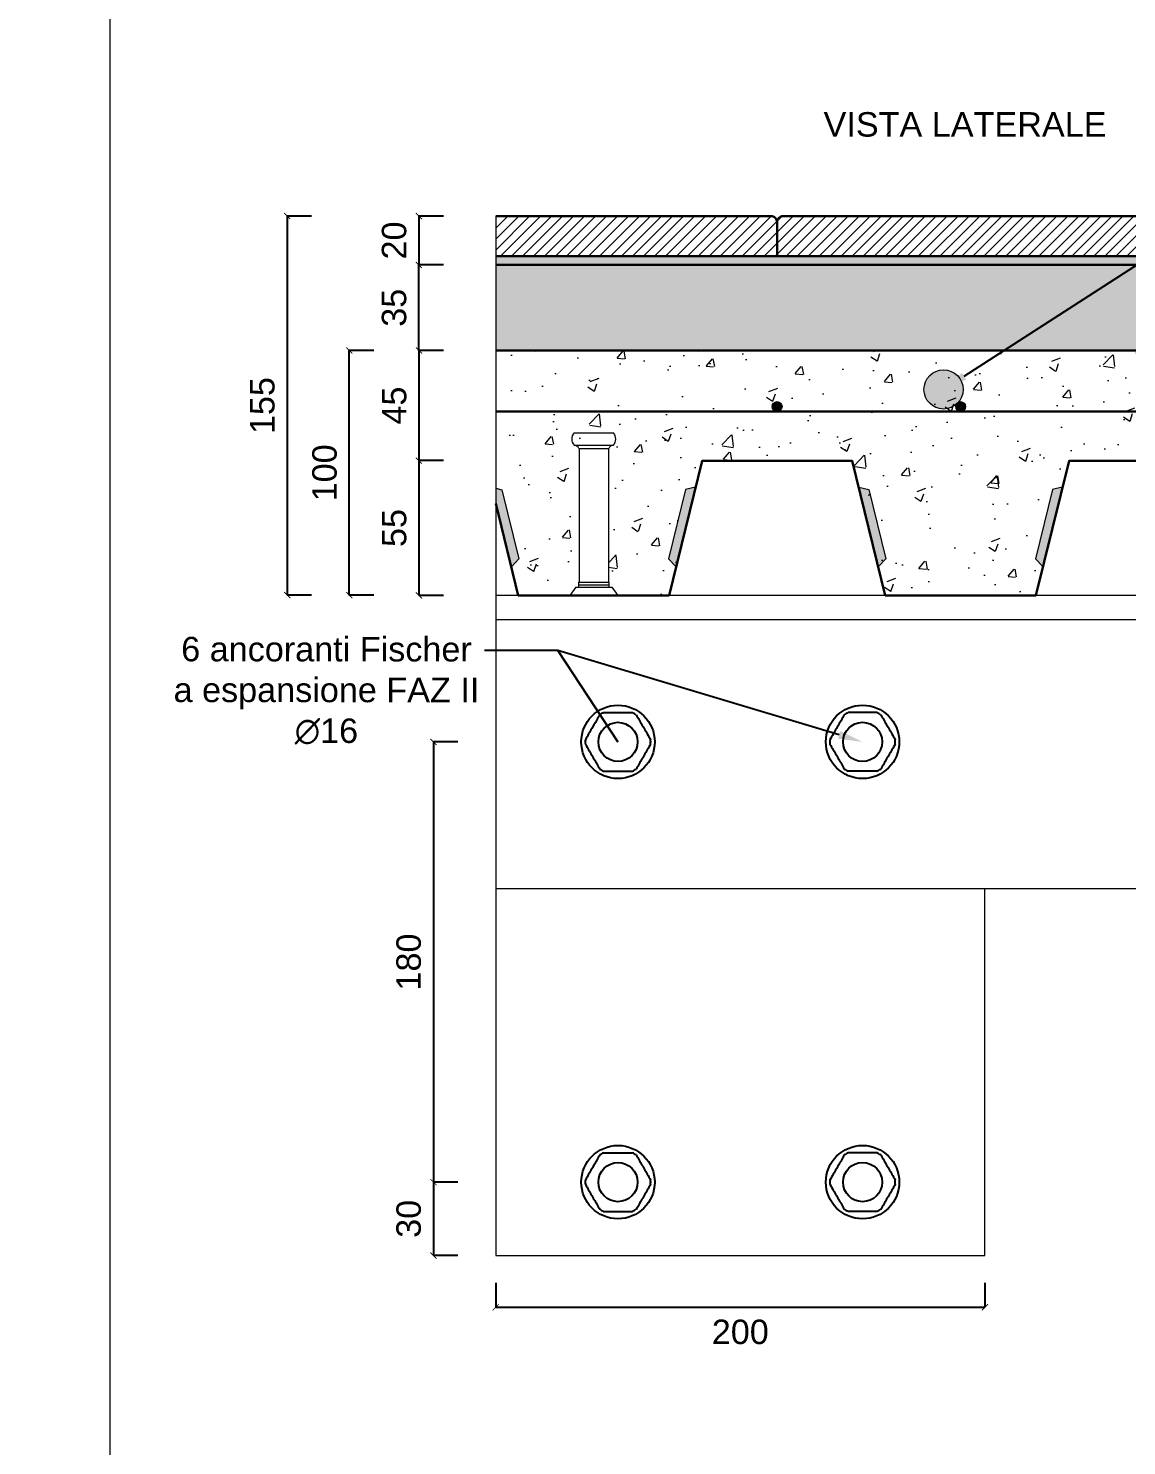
# Model space of a CAD drawing. Header units: millimetres. Extents: x 1415 to 3549, y 2194 to 4677.
# Drawn here: x 1787.397 to 1787.846, y 2312.79 to 2313.37 of the extents above; entities that cross this region are included whole.
import ezdxf
from ezdxf import colors
from ezdxf.entities.mleader import LeaderData, LeaderLine
from ezdxf.math import Vec2, Vec3

# ---------------------------------------------------------------- set-up
doc = ezdxf.new("R2010")
doc.units = ezdxf.units.MM
for name, pattern in [('DASHDOT', [1, 0.5, -0.25, 0, -0.25]), ('phl_center', [0.75, 0.4, -0.35]), ('phl_thick', [0])]:
    doc.linetypes.add(name, pattern=pattern)
doc.layers.get('0').update_dxf_attribs({"plot": 0})
for name, color, linetype, lineweight in [('CONNETTORE', 7, 'Continuous', 15), ('Layer3', 7, 'Continuous', 15), ('Layer4', 7, 'Continuous', 15), ('quote', 252, 'Continuous', 5), ('sezionato particolari', 7, 'Continuous', 30)]:
    doc.layers.add(name, color=color, linetype=linetype, lineweight=lineweight)
doc.layers.add('projection', color=7, linetype='Continuous')
doc.layers.add('retini', color=7, linetype='DASHDOT', lineweight=9, true_color=0x636466)
doc.styles.get("Standard").update_dxf_attribs({"font": 'arial.ttf'})
doc.dimstyles.new('quote acciaio', dxfattribs={"dimtxt": 0.01, "dimasz": 0.0025, "dimexe": 0, "dimexo": 0, "dimgap": 0.005, "dimtad": 2, "dimdec": 0, "dimlfac": 1000, "dimzin": 0, "dimdsep": 46, "dimtxsty": 'Standard', "dimblk": 'ARCHTICK', "dimcen": 0, "dimclre": 252, "dimadec": 0, "dimazin": 0, "dimtfac": 1, "dimtdec": 0, "dimtofl": 0, "dimtmove": 0, "dimatfit": 3, "dimfxl": 0.01, "dimfxlon": 1, "dimtolj": 1, "dimtzin": 0, "dimarcsym": 0})

# ---------------------------------------------------------------- blocks, each defined once
blk = doc.blocks.new('_ArchTick')
at = {"color": 0, "linetype": 'ByBlock', "const_width": 0.15}
blk.add_lwpolyline([(-0.5, -0.5), (0.5, 0.5)], dxfattribs=at)
blk = doc.blocks.new('*D859')
at = {"layer": 'Defpoints', "color": 0, "transparency": 16777216}
for p in [(1787.58824, 2312.86786), (1787.78824, 2312.86786), (1787.78824, 2312.84669)]:
    blk.add_point(p, dxfattribs=at)
at = {"layer": 'quote', "color": 252, "lineweight": -2, "transparency": 16777216}
for p, q in [((1787.58824, 2312.85669), (1787.58824, 2312.84669)), ((1787.78824, 2312.85669), (1787.78824, 2312.84669))]:
    blk.add_line(p, q, dxfattribs=at)
at = {"layer": 'quote', "color": 0, "linetype": 'Continuous', "lineweight": -2, "transparency": 16777216}
blk.add_line((1787.58824, 2312.84669), (1787.78824, 2312.84669), dxfattribs=at)
at = {"layer": 'quote', "color": 0, "lineweight": -2, "transparency": 16777216, "xscale": 0.0025, "yscale": 0.0025, "zscale": 0.0025, "rotation": 180}
blk.add_blockref('_ArchTick', (1787.58824, 2312.84669), dxfattribs=at)
at = {"layer": 'quote', "color": 0, "lineweight": -2, "transparency": 16777216, "xscale": 0.0025, "yscale": 0.0025, "zscale": 0.0025}
blk.add_blockref('_ArchTick', (1787.78824, 2312.84669), dxfattribs=at)
at = {"layer": 'quote', "color": 0, "transparency": 16777216, "insert": (1787.68824, 2312.83659), "char_height": 0.01, "attachment_point": 5}
blk.add_mtext('\\A1;200', dxfattribs=at)
blk = doc.blocks.new('*D860')
at = {"layer": 'Defpoints', "color": 0, "transparency": 16777216}
for p in [(1787.63824, 2313.07786), (1787.56282, 2312.89786), (1787.63824, 2312.89786)]:
    blk.add_point(p, dxfattribs=at)
at = {"layer": 'quote', "color": 252, "lineweight": -2, "transparency": 16777216}
for p, q in [((1787.57282, 2313.07786), (1787.56282, 2313.07786)), ((1787.57282, 2312.89786), (1787.56282, 2312.89786))]:
    blk.add_line(p, q, dxfattribs=at)
at = {"layer": 'quote', "color": 0, "linetype": 'Continuous', "lineweight": -2, "transparency": 16777216}
blk.add_line((1787.56282, 2313.07786), (1787.56282, 2312.89786), dxfattribs=at)
at = {"layer": 'quote', "color": 0, "lineweight": -2, "transparency": 16777216, "xscale": 0.0025, "yscale": 0.0025, "zscale": 0.0025}
for p, rotation in [((1787.56282, 2313.07786), 90), ((1787.56282, 2312.89786), 270)]:
    blk.add_blockref('_ArchTick', p, dxfattribs=dict(at, rotation=rotation))
at = {"layer": 'quote', "color": 0, "transparency": 16777216, "insert": (1787.55271, 2312.98786), "char_height": 0.01, "attachment_point": 5, "rotation": 90}
blk.add_mtext('\\A1;180', dxfattribs=at)
blk = doc.blocks.new('*D861')
at = {"layer": 'Defpoints', "color": 0, "transparency": 16777216}
for p in [(1787.62824, 2312.89786), (1787.56282, 2312.86786), (1787.62824, 2312.86786)]:
    blk.add_point(p, dxfattribs=at)
at = {"layer": 'quote', "color": 252, "lineweight": -2, "transparency": 16777216}
for p, q in [((1787.57282, 2312.89786), (1787.56282, 2312.89786)), ((1787.57282, 2312.86786), (1787.56282, 2312.86786))]:
    blk.add_line(p, q, dxfattribs=at)
at = {"layer": 'quote', "color": 0, "linetype": 'Continuous', "lineweight": -2, "transparency": 16777216}
blk.add_line((1787.56282, 2312.89786), (1787.56282, 2312.86786), dxfattribs=at)
at = {"layer": 'quote', "color": 0, "lineweight": -2, "transparency": 16777216, "xscale": 0.0025, "yscale": 0.0025, "zscale": 0.0025}
for p, rotation in [((1787.56282, 2312.89786), 90), ((1787.56282, 2312.86786), 270)]:
    blk.add_blockref('_ArchTick', p, dxfattribs=dict(at, rotation=rotation))
at = {"layer": 'quote', "color": 0, "transparency": 16777216, "insert": (1787.55271, 2312.88286), "char_height": 0.01, "attachment_point": 5, "rotation": 90}
blk.add_mtext('\\A1;30', dxfattribs=at)
blk = doc.blocks.new('*D855')
at = {"layer": 'Defpoints', "color": 0, "transparency": 16777216}
for p in [(1787.63955, 2313.19286), (1787.55686, 2313.13776), (1787.63955, 2313.13776)]:
    blk.add_point(p, dxfattribs=at)
at = {"layer": 'quote', "color": 252, "lineweight": -2, "transparency": 16777216}
for p, q in [((1787.56686, 2313.19286), (1787.55686, 2313.19286)), ((1787.56686, 2313.13776), (1787.55686, 2313.13776))]:
    blk.add_line(p, q, dxfattribs=at)
at = {"layer": 'quote', "color": 0, "linetype": 'Continuous', "lineweight": -2, "transparency": 16777216}
blk.add_line((1787.55686, 2313.19286), (1787.55686, 2313.13776), dxfattribs=at)
at = {"layer": 'quote', "color": 0, "lineweight": -2, "transparency": 16777216, "xscale": 0.0025, "yscale": 0.0025, "zscale": 0.0025}
for p, rotation in [((1787.55686, 2313.19286), 90), ((1787.55686, 2313.13776), 270)]:
    blk.add_blockref('_ArchTick', p, dxfattribs=dict(at, rotation=rotation))
at = {"layer": 'quote', "color": 0, "transparency": 16777216, "insert": (1787.54678, 2313.16531), "char_height": 0.01, "attachment_point": 5, "rotation": 90}
blk.add_mtext('\\A1;55', dxfattribs=at)
blk = doc.blocks.new('*D856')
at = {"layer": 'Defpoints', "color": 0, "transparency": 16777216}
for p in [(1787.63955, 2313.23786), (1787.55686, 2313.19286), (1787.63955, 2313.19286)]:
    blk.add_point(p, dxfattribs=at)
at = {"layer": 'quote', "color": 252, "lineweight": -2, "transparency": 16777216}
for p, q in [((1787.56686, 2313.23786), (1787.55686, 2313.23786)), ((1787.56686, 2313.19286), (1787.55686, 2313.19286))]:
    blk.add_line(p, q, dxfattribs=at)
at = {"layer": 'quote', "color": 0, "linetype": 'Continuous', "lineweight": -2, "transparency": 16777216}
blk.add_line((1787.55686, 2313.23786), (1787.55686, 2313.19286), dxfattribs=at)
at = {"layer": 'quote', "color": 0, "lineweight": -2, "transparency": 16777216, "xscale": 0.0025, "yscale": 0.0025, "zscale": 0.0025}
for p, rotation in [((1787.55686, 2313.23786), 90), ((1787.55686, 2313.19286), 270)]:
    blk.add_blockref('_ArchTick', p, dxfattribs=dict(at, rotation=rotation))
at = {"layer": 'quote', "color": 0, "transparency": 16777216, "insert": (1787.54678, 2313.21536), "char_height": 0.01, "attachment_point": 5, "rotation": 90}
blk.add_mtext('\\A1;45', dxfattribs=at)
blk = doc.blocks.new('*D857')
at = {"layer": 'Defpoints', "color": 0, "transparency": 16777216}
for p in [(1787.55686, 2313.27286), (1787.63955, 2313.27286), (1787.63955, 2313.23786)]:
    blk.add_point(p, dxfattribs=at)
at = {"layer": 'quote', "color": 252, "lineweight": -2, "transparency": 16777216}
for p, q in [((1787.56686, 2313.27286), (1787.55686, 2313.27286)), ((1787.56686, 2313.23786), (1787.55686, 2313.23786))]:
    blk.add_line(p, q, dxfattribs=at)
at = {"layer": 'quote', "color": 0, "linetype": 'Continuous', "lineweight": -2, "transparency": 16777216}
blk.add_line((1787.55686, 2313.23786), (1787.55686, 2313.27286), dxfattribs=at)
at = {"layer": 'quote', "color": 0, "lineweight": -2, "transparency": 16777216, "xscale": 0.0025, "yscale": 0.0025, "zscale": 0.0025}
for p, rotation in [((1787.55686, 2313.27286), 90), ((1787.55686, 2313.23786), 270)]:
    blk.add_blockref('_ArchTick', p, dxfattribs=dict(at, rotation=rotation))
at = {"layer": 'quote', "color": 0, "transparency": 16777216, "insert": (1787.54675, 2313.25536), "char_height": 0.01, "attachment_point": 5, "rotation": 90}
blk.add_mtext('\\A1;35', dxfattribs=at)
blk = doc.blocks.new('*D858')
at = {"layer": 'Defpoints', "color": 0, "transparency": 16777216}
for p in [(1787.63955, 2313.29286), (1787.55686, 2313.27286), (1787.63955, 2313.27286)]:
    blk.add_point(p, dxfattribs=at)
at = {"layer": 'quote', "color": 252, "lineweight": -2, "transparency": 16777216}
for p, q in [((1787.56686, 2313.29286), (1787.55686, 2313.29286)), ((1787.56686, 2313.27286), (1787.55686, 2313.27286))]:
    blk.add_line(p, q, dxfattribs=at)
at = {"layer": 'quote', "color": 0, "linetype": 'Continuous', "lineweight": -2, "transparency": 16777216}
blk.add_line((1787.55686, 2313.29286), (1787.55686, 2313.27286), dxfattribs=at)
at = {"layer": 'quote', "color": 0, "lineweight": -2, "transparency": 16777216, "xscale": 0.0025, "yscale": 0.0025, "zscale": 0.0025}
for p, rotation in [((1787.55686, 2313.29286), 90), ((1787.55686, 2313.27286), 270)]:
    blk.add_blockref('_ArchTick', p, dxfattribs=dict(at, rotation=rotation))
at = {"layer": 'quote', "color": 0, "transparency": 16777216, "insert": (1787.54676, 2313.28286), "char_height": 0.01, "attachment_point": 5, "rotation": 90}
blk.add_mtext('\\A1;20', dxfattribs=at)
blk = doc.blocks.new('*D862')
at = {"layer": 'Defpoints', "color": 0, "transparency": 16777216}
for p in [(1787.58824, 2313.29286), (1787.50301, 2313.13786), (1787.58824, 2313.13786)]:
    blk.add_point(p, dxfattribs=at)
at = {"layer": 'quote', "color": 252, "lineweight": -2, "transparency": 16777216}
for p, q in [((1787.51301, 2313.29286), (1787.50301, 2313.29286)), ((1787.51301, 2313.13786), (1787.50301, 2313.13786))]:
    blk.add_line(p, q, dxfattribs=at)
at = {"layer": 'quote', "color": 0, "linetype": 'Continuous', "lineweight": -2, "transparency": 16777216}
blk.add_line((1787.50301, 2313.29286), (1787.50301, 2313.13786), dxfattribs=at)
at = {"layer": 'quote', "color": 0, "lineweight": -2, "transparency": 16777216, "xscale": 0.0025, "yscale": 0.0025, "zscale": 0.0025}
for p, rotation in [((1787.50301, 2313.29286), 90), ((1787.50301, 2313.13786), 270)]:
    blk.add_blockref('_ArchTick', p, dxfattribs=dict(at, rotation=rotation))
at = {"layer": 'quote', "color": 0, "transparency": 16777216, "insert": (1787.4929, 2313.21536), "char_height": 0.01, "attachment_point": 5, "rotation": 90}
blk.add_mtext('\\A1;155', dxfattribs=at)
blk = doc.blocks.new('*D863')
at = {"layer": 'Defpoints', "color": 0, "transparency": 16777216}
for p in [(1787.52841, 2313.23786), (1787.6283, 2313.23786), (1787.6283, 2313.13786)]:
    blk.add_point(p, dxfattribs=at)
at = {"layer": 'quote', "color": 252, "lineweight": -2, "transparency": 16777216}
for p, q in [((1787.53841, 2313.23786), (1787.52841, 2313.23786)), ((1787.53841, 2313.13786), (1787.52841, 2313.13786))]:
    blk.add_line(p, q, dxfattribs=at)
at = {"layer": 'quote', "color": 0, "linetype": 'Continuous', "lineweight": -2, "transparency": 16777216}
blk.add_line((1787.52841, 2313.13786), (1787.52841, 2313.23786), dxfattribs=at)
at = {"layer": 'quote', "color": 0, "lineweight": -2, "transparency": 16777216, "xscale": 0.0025, "yscale": 0.0025, "zscale": 0.0025}
for p, rotation in [((1787.52841, 2313.23786), 90), ((1787.52841, 2313.13786), 270)]:
    blk.add_blockref('_ArchTick', p, dxfattribs=dict(at, rotation=rotation))
at = {"layer": 'quote', "color": 0, "transparency": 16777216, "insert": (1787.51831, 2313.18786), "char_height": 0.01, "attachment_point": 5, "rotation": 90}
blk.add_mtext('\\A1;100', dxfattribs=at)

msp = doc.modelspace()

# ---------------------------------------------------------------- hatches: boundary and pattern name
at = {"layer": 'Layer4'}
h = msp.add_hatch(dxfattribs=at)
h.set_pattern_fill('AR-SAND', color=256, scale=0.00016)
h.set_pattern_definition([(37.5, (1785.996084, 2311.7065974), (-0.000256005, 0.007830612), [0, -0.00617728, 0, -0.0069088, 0, -0.006604]), (7.5, (1785.996084, 2311.706597), (0.007192373, 0.0114692), [0, -0.00333248, 0, -0.00556768, 0, -0.0021336]), (327.5, (1785.991085, 2311.7065974), (0.012655878, 2.2995e-05), [0, -0.002032, 0, -0.0073152, 0, -0.0095504]), (317.5, (1785.991085, 2311.706597), (0.012216903, 0.00356687), [0, -0.001016, 0, -0.00479552, 0, -0.0054864])])
h.paths.add_polyline_path([(1787.9932, 2313.27286), (1787.9932, 2313.2765), (1787.5883, 2313.2765), (1787.58824, 2313.27286)])
at = {"layer": 'Layer4', "true_color": 0xc7c8ca}
h = msp.add_hatch(dxfattribs=at)
h.set_pattern_fill('AR-CONC', color=9, scale=0.0002)
h.paths.add_polyline_path([(1787.92224, 2313.19786), (1787.93424, 2313.19786), (1787.93424, 2313.14326), (1787.92224, 2313.14326)])
edge = h.paths.add_edge_path()
edge.add_arc((1787.92298, 2313.20177), 0.00374, 138.00141, 221.99818)
edge.add_arc((1787.92024, 2313.1973), 0.00197, 89.02637, 90.97416, ccw=False)
edge.add_line((1787.92027, 2313.19927), (1787.93622, 2313.19927))
edge.add_arc((1787.93625, 2313.1973), 0.00197, 88.9758, 90.92149, ccw=False)
edge.add_arc((1787.93351, 2313.20177), 0.00374, 318.00038, 401.99838)
edge.add_line((1787.93629, 2313.20427), (1787.92021, 2313.20427))
h.paths.add_polyline_path([(1787.62232, 2313.19776), (1787.63432, 2313.19776), (1787.63432, 2313.14316), (1787.62232, 2313.14316)])
h.paths.add_polyline_path([(1787.9932, 2313.19286), (1787.9932, 2313.23786), (1787.58824, 2313.23786), (1787.58824, 2313.17578), (1787.59755, 2313.13786), (1787.65905, 2313.13786), (1787.67255, 2313.19286), (1787.73405, 2313.19286), (1787.74755, 2313.13786), (1787.80905, 2313.13786), (1787.82255, 2313.19286), (1787.88405, 2313.19286), (1787.89755, 2313.13786), (1787.95905, 2313.13786), (1787.97255, 2313.19286)])
at = {"layer": 'Layer4'}
h = msp.add_hatch(color=1, dxfattribs=at)
h.dxf.hatch_style = 1
h.paths.add_polyline_path([(1787.7053, 2313.21497, 1), (1787.7013, 2313.21497, 1)])
h = msp.add_hatch(color=1, dxfattribs=at)
h.dxf.hatch_style = 1
h.paths.add_polyline_path([(1787.7803, 2313.21497, 1), (1787.7763, 2313.21497, 1)])
at = {"layer": 'quote', "transparency": 33554687}
h = msp.add_hatch(color=256, dxfattribs=at)
h.dxf.hatch_style = 1
h.paths.add_polyline_path([(1787.77933, 2313.22196, 1), (1787.76333, 2313.22196, 1)])
h = msp.add_hatch(color=256, dxfattribs=at)
h.dxf.hatch_style = 1
h.paths.add_polyline_path([(1787.58824, 2313.18153), (1787.58824, 2313.17578), (1787.59471, 2313.14942), (1787.59776, 2313.15267), (1787.59082, 2313.18094)])
h = msp.add_hatch(color=256, dxfattribs=at)
h.dxf.hatch_style = 1
h.paths.add_polyline_path([(1787.66988, 2313.18197), (1787.66581, 2313.18104), (1787.65887, 2313.15277), (1787.66192, 2313.14952)])
h.paths.add_polyline_path([(1787.7408, 2313.18104), (1787.73672, 2313.18197), (1787.74469, 2313.14952), (1787.74774, 2313.15277)])
h = msp.add_hatch(color=256, dxfattribs=at)
h.dxf.hatch_style = 1
h.paths.add_polyline_path([(1787.81988, 2313.18197), (1787.81581, 2313.18104), (1787.80887, 2313.15277), (1787.81192, 2313.14952)])
h.paths.add_polyline_path([(1787.8908, 2313.18104), (1787.88672, 2313.18197), (1787.89469, 2313.14952), (1787.89774, 2313.15277)])
at = {"layer": 'retini', "transparency": 33554687}
h = msp.add_hatch(dxfattribs=at)
h.set_pattern_fill('ANSI32', color=256, scale=0.0007)
h.set_pattern_definition([(45, (0, 0), (-0.004714634464, 0.004714634464), []), (45, (0.003143, 0), (-0.004714634464, 0.004714634464), [])])
h.paths.add_polyline_path([(1788.09432, 2313.06986), (1788.08432, 2313.06986), (1788.08432, 2313.01786), (1788.08782, 2313.01786, 0.414214), (1788.09432, 2313.02436)])
h.paths.add_polyline_path([(1788.04189, 2312.39042), (1788.12767, 2312.39042), (1788.12767, 2312.44436), (1788.04189, 2312.44436)], flags=9)
h.paths.add_polyline_path([(1785.46109, 2312.50648), (1785.73321, 2312.50648), (1785.73321, 2312.54386), (1785.46109, 2312.54386)], flags=9)
h.paths.add_polyline_path([(1786.92891, 2312.71958), (1787.02008, 2312.71958), (1787.02008, 2312.74018), (1786.92891, 2312.74018)], flags=9)
h.paths.add_polyline_path([(1787.11661, 2312.87244), (1787.11658, 2312.84647), (1787.13719, 2312.84645), (1787.13722, 2312.87242)], flags=9)
h.paths.add_polyline_path([(1786.81869, 2312.87247), (1786.8187, 2312.84651), (1786.83931, 2312.84651), (1786.8393, 2312.87248)], flags=9)
h.paths.add_polyline_path([(1787.39903, 2312.47464), (1787.39903, 2312.50063), (1787.37842, 2312.50063), (1787.37842, 2312.47464)], flags=9)
h.paths.add_polyline_path([(1786.58697, 2312.47406), (1786.58697, 2312.50005), (1786.56637, 2312.50005), (1786.56637, 2312.47406)], flags=9)
h.paths.add_polyline_path([(1785.34483, 2312.73866), (1785.3708, 2312.73866), (1785.3708, 2312.75366), (1785.34483, 2312.75366)], flags=9)
h.paths.add_polyline_path([(1785.3443, 2313.26109), (1785.37027, 2313.26109), (1785.37027, 2313.27609), (1785.3443, 2313.27609)], flags=9)
h.paths.add_polyline_path([(1785.94107, 2312.88675), (1785.94107, 2312.91274), (1785.92046, 2312.91274), (1785.92046, 2312.88675)], flags=9)
h.paths.add_polyline_path([(1785.49286, 2313.33332), (1785.58406, 2313.33332), (1785.58406, 2313.35393), (1785.49286, 2313.35393)], flags=9)
h.paths.add_polyline_path([(1786.04853, 2312.48953), (1786.2663, 2312.48953), (1786.2663, 2312.56052), (1786.04853, 2312.56052)], flags=9)
h.paths.add_polyline_path([(1786.48965, 2314.10507), (1786.75583, 2314.10507), (1786.75583, 2314.16946), (1786.48965, 2314.16946)], flags=9)
h.paths.add_polyline_path([(1785.55875, 2313.66795), (1785.58472, 2313.66795), (1785.58472, 2313.68856), (1785.55875, 2313.68856)], flags=9)
h.paths.add_polyline_path([(1785.40676, 2313.66213), (1785.4335, 2313.66209), (1785.43354, 2313.6827), (1785.4068, 2313.68274)], flags=9)
h.paths.add_polyline_path([(1785.40695, 2313.87871), (1785.43369, 2313.87871), (1785.43369, 2313.89932), (1785.40695, 2313.89932)], flags=9)
h.paths.add_polyline_path([(1785.55823, 2313.87869), (1785.5842, 2313.87869), (1785.5842, 2313.8993), (1785.55823, 2313.8993)], flags=9)
h.paths.add_polyline_path([(1787.84031, 2314.01155), (1787.93149, 2314.01155), (1787.93149, 2314.03216), (1787.84031, 2314.03216)], flags=9)
h.paths.add_polyline_path([(1787.23861, 2314.01155), (1787.33055, 2314.01155), (1787.33055, 2314.03216), (1787.23861, 2314.03216)], flags=9)
h.paths.add_polyline_path([(1786.52328, 2314.01155), (1786.61522, 2314.01155), (1786.61522, 2314.03216), (1786.52328, 2314.03216)], flags=9)
h.paths.add_polyline_path([(1785.67773, 2314.11273), (1785.76893, 2314.11273), (1785.76893, 2314.13334), (1785.67773, 2314.13334)], flags=9)
h.paths.add_polyline_path([(1785.85956, 2313.55498), (1785.85953, 2313.52825), (1785.88013, 2313.52822), (1785.88016, 2313.55496)], flags=9)
h.paths.add_polyline_path([(1785.56169, 2313.55502), (1785.5617, 2313.52828), (1785.5823, 2313.52829), (1785.58229, 2313.55503)], flags=9)
h.paths.add_polyline_path([(1786.99016, 2313.76347), (1786.99016, 2313.78945), (1786.96956, 2313.78945), (1786.96956, 2313.76347)], flags=9)
h.paths.add_polyline_path([(1786.17811, 2313.76288), (1786.17811, 2313.78887), (1786.15751, 2313.78887), (1786.15751, 2313.76288)], flags=9)
h.paths.add_polyline_path([(1786.10318, 2312.42392), (1786.20445, 2312.42392), (1786.20445, 2312.44452), (1786.10318, 2312.44452)], flags=9)
at = {"layer": 'retini'}
h = msp.add_hatch(dxfattribs=at)
h.set_pattern_fill('ANSI31', color=256, scale=0.001)
h.set_pattern_definition([(45, (0, 0), (-0.0022450640303, 0.0022450640303), [])])
h.paths.add_polyline_path([(1787.70328, 2313.29036, 0.414214), (1787.70078, 2313.29286), (1787.58824, 2313.29286), (1787.58824, 2313.2765), (1787.70328, 2313.2765)])
h.paths.add_polyline_path([(1787.90328, 2313.29036, 0.414214), (1787.90078, 2313.29286), (1787.70578, 2313.29286, 0.414214), (1787.70328, 2313.29036), (1787.70328, 2313.2765), (1787.90328, 2313.2765)])
edge = h.paths.add_edge_path()
edge.add_line((1787.9932, 2313.2765), (1787.9932, 2313.29286))
edge.add_line((1787.9932, 2313.29286), (1787.90578, 2313.29286))
edge.add_arc((1787.90578, 2313.29036), 0.0025, 90, 180)
edge.add_line((1787.90328, 2313.29036), (1787.90328, 2313.2765))
edge.add_line((1787.90328, 2313.2765), (1787.9932, 2313.2765))
at = {"layer": 'retini', "lineweight": 15}
h = msp.add_hatch(dxfattribs=at)
h.set_pattern_fill('AR-SAND', color=256, scale=0.0001)
h.set_pattern_definition([(37.5, (0, 0), (-0.0001600031296, 0.0048941323733), [0, -0.0038608, 0, -0.004318, 0, -0.0041275]), (7.5, (0, 0), (0.004495232831, 0.007168251006), [0, -0.0020828, 0, -0.0034798, 0, -0.0013335]), (327.5, (-0.003124, 0), (0.0079099237024, 1.4371847e-05), [0, -0.00127, 0, -0.004572, 0, -0.005969]), (317.5, (-0.003124, 0), (0.007635564525, 0.002229293233), [0, -0.000635, 0, -0.0029972, 0, -0.003429])])
h.paths.add_polyline_path([(1787.58824, 2313.27286), (1787.58824, 2313.23786), (1787.79597, 2313.23786), (1787.85022, 2313.27286)])
h.paths.add_polyline_path([(1787.9932, 2313.23786), (1787.9932, 2313.27286), (1787.85022, 2313.27286), (1787.79597, 2313.23786)])

# ---------------------------------------------------------------- linework, layer by layer
at = {"layer": 'CONNETTORE'}
for p, q in [((1787.62029, 2313.20417), (1787.63637, 2313.20417)), ((1787.62029, 2313.19917), (1787.63637, 2313.19917)), ((1787.62221, 2313.19776), (1787.63445, 2313.19776)), ((1787.62232, 2313.19776), (1787.62232, 2313.19417)), ((1787.62232, 2313.19417), (1787.62232, 2313.14316)), ((1787.63432, 2313.19776), (1787.63432, 2313.14316)), ((1787.62214, 2313.14316), (1787.63452, 2313.14316)), ((1787.62214, 2313.14316), (1787.62214, 2313.14107)), ((1787.62214, 2313.14211), (1787.63452, 2313.14211)), ((1787.63452, 2313.14316), (1787.63452, 2313.14107)), ((1787.62099, 2313.14107), (1787.61851, 2313.13776)), ((1787.62099, 2313.14107), (1787.63566, 2313.14107)), ((1787.63566, 2313.14107), (1787.63814, 2313.13776))]:
    msp.add_line(p, q, dxfattribs=at)
for centre, radius, start, end in [((1787.62306, 2313.20167), 0.00374, 138.00162, 221.99838), ((1787.63359, 2313.20167), 0.00374, 318.00162, 41.99838), ((1787.62032, 2313.1972), 0.00197, 16.40132, 90.97363), ((1787.63633, 2313.1972), 0.00197, 89.02637, 163.59868)]:
    msp.add_arc(centre, radius, start, end, dxfattribs=at)
at = {"layer": 'Layer3'}
for points in [[(1786.53555, 2313.42333), (1787.43047, 2313.42333), (1787.43047, 2312.20923), (1786.53555, 2312.20923), (1786.53555, 2313.42333)], [(1787.58824, 2313.13786), (1787.58824, 2312.86786), (1787.78824, 2312.86786), (1787.78824, 2313.01786)]]:
    msp.add_lwpolyline(points, dxfattribs=at)
at = {"layer": 'Layer4'}
for points in [[(1787.58824, 2313.29286), (1787.58824, 2313.01786)], [(1787.58824, 2313.17578), (1787.59755, 2313.13786), (1787.65905, 2313.13786), (1787.67255, 2313.19286), (1787.73405, 2313.19286), (1787.74755, 2313.13786), (1787.80905, 2313.13786), (1787.82255, 2313.19286), (1787.88405, 2313.19286), (1787.89755, 2313.13786), (1787.95905, 2313.13786), (1787.97255, 2313.19286), (1787.9932, 2313.19286)], [(1787.58824, 2313.18153), (1787.59082, 2313.18094), (1787.59776, 2313.15267), (1787.59471, 2313.14942)], [(1787.66988, 2313.18197), (1787.66581, 2313.18104), (1787.65887, 2313.15277), (1787.66192, 2313.14952)], [(1787.73672, 2313.18197), (1787.7408, 2313.18104), (1787.74774, 2313.15277), (1787.74469, 2313.14952)], [(1787.81988, 2313.18197), (1787.81581, 2313.18104), (1787.80887, 2313.15277), (1787.81192, 2313.14952)], [(1787.58824, 2313.13786), (1787.9932, 2313.13786)], [(1787.58824, 2313.12786), (1787.9932, 2313.12786)], [(1787.58824, 2313.01786), (1787.9932, 2313.01786)]]:
    msp.add_lwpolyline(points, dxfattribs=at)
at = {"layer": 'Layer4', "color": 1, "lineweight": 30}
msp.add_lwpolyline([(1787.9932, 2313.21297), (1787.58824, 2313.21297)], dxfattribs=at)
at = {"layer": 'Layer4'}
msp.add_circle((1787.77133, 2313.22196), 0.008, dxfattribs=at)
at = {"layer": 'Layer4', "color": 1}
for centre in [(1787.7033, 2313.21497), (1787.7783, 2313.21497)]:
    msp.add_circle(centre, 0.002, dxfattribs=at)
at = {"layer": 'Layer4'}
msp.add_point((1787.79574, 2313.29286), dxfattribs=at)
at = {"layer": 'projection', "color": 7, "linetype": 'phl_thick'}
for p, q in [((1787.63234, 2313.08986), (1787.64415, 2313.08986)), ((1787.74415, 2313.08986), (1787.73234, 2313.08986)), ((1787.62785, 2313.08386), (1787.62753, 2313.08331)), ((1787.62842, 2313.08485), (1787.62785, 2313.08386)), ((1787.62871, 2313.08535), (1787.62842, 2313.08485)), ((1787.629, 2313.08584), (1787.62871, 2313.08535)), ((1787.62929, 2313.08635), (1787.629, 2313.08584)), ((1787.62958, 2313.08685), (1787.62929, 2313.08635)), ((1787.62988, 2313.08737), (1787.62958, 2313.08685)), ((1787.63018, 2313.08789), (1787.62988, 2313.08737)), ((1787.63049, 2313.08843), (1787.63018, 2313.08789)), ((1787.6308, 2313.08897), (1787.63049, 2313.08843)), ((1787.64568, 2313.08897), (1787.646, 2313.08843)), ((1787.646, 2313.08843), (1787.64631, 2313.08789)), ((1787.64631, 2313.08789), (1787.64661, 2313.08737)), ((1787.64661, 2313.08737), (1787.64691, 2313.08685)), ((1787.64691, 2313.08685), (1787.6472, 2313.08635)), ((1787.6472, 2313.08635), (1787.64749, 2313.08584)), ((1787.64749, 2313.08584), (1787.64778, 2313.08535)), ((1787.64778, 2313.08535), (1787.64806, 2313.08485)), ((1787.64806, 2313.08485), (1787.64835, 2313.08435)), ((1787.64835, 2313.08435), (1787.64864, 2313.08386)), ((1787.64864, 2313.08386), (1787.64895, 2313.08331)), ((1787.72785, 2313.08386), (1787.72753, 2313.08331)), ((1787.72814, 2313.08435), (1787.72785, 2313.08386)), ((1787.72842, 2313.08485), (1787.72814, 2313.08435)), ((1787.72871, 2313.08535), (1787.72842, 2313.08485)), ((1787.729, 2313.08584), (1787.72871, 2313.08535)), ((1787.72929, 2313.08635), (1787.729, 2313.08584)), ((1787.72958, 2313.08685), (1787.72929, 2313.08635)), ((1787.72988, 2313.08737), (1787.72958, 2313.08685)), ((1787.73018, 2313.08789), (1787.72988, 2313.08737)), ((1787.73049, 2313.08843), (1787.73018, 2313.08789)), ((1787.7308, 2313.08897), (1787.73049, 2313.08843)), ((1787.74568, 2313.08897), (1787.746, 2313.08843)), ((1787.746, 2313.08843), (1787.74631, 2313.08789)), ((1787.74631, 2313.08789), (1787.74661, 2313.08737)), ((1787.74661, 2313.08737), (1787.74691, 2313.08685)), ((1787.74691, 2313.08685), (1787.7472, 2313.08635)), ((1787.7472, 2313.08635), (1787.74749, 2313.08584)), ((1787.74749, 2313.08584), (1787.74778, 2313.08535)), ((1787.74778, 2313.08535), (1787.74806, 2313.08485)), ((1787.74806, 2313.08485), (1787.74864, 2313.08386)), ((1787.74864, 2313.08386), (1787.74895, 2313.08331)), ((1787.62525, 2313.07935), (1787.6249, 2313.07874)), ((1787.62559, 2313.07994), (1787.62525, 2313.07935)), ((1787.62592, 2313.08052), (1787.62559, 2313.07994)), ((1787.62625, 2313.08109), (1787.62592, 2313.08052)), ((1787.62658, 2313.08165), (1787.62625, 2313.08109)), ((1787.6269, 2313.0822), (1787.62658, 2313.08165)), ((1787.62721, 2313.08276), (1787.6269, 2313.0822)), ((1787.62753, 2313.08331), (1787.62721, 2313.08276)), ((1787.64895, 2313.08331), (1787.64927, 2313.08276)), ((1787.64927, 2313.08276), (1787.64959, 2313.0822)), ((1787.64959, 2313.0822), (1787.64991, 2313.08165)), ((1787.64991, 2313.08165), (1787.65023, 2313.08109)), ((1787.65023, 2313.08109), (1787.65056, 2313.08052)), ((1787.65056, 2313.08052), (1787.6509, 2313.07994)), ((1787.6509, 2313.07994), (1787.65124, 2313.07935)), ((1787.65124, 2313.07935), (1787.65159, 2313.07874)), ((1787.72525, 2313.07935), (1787.7249, 2313.07874)), ((1787.72559, 2313.07994), (1787.72525, 2313.07935)), ((1787.72592, 2313.08052), (1787.72559, 2313.07994)), ((1787.72625, 2313.08109), (1787.72592, 2313.08052)), ((1787.72658, 2313.08165), (1787.72625, 2313.08109)), ((1787.7269, 2313.0822), (1787.72658, 2313.08165)), ((1787.72721, 2313.08276), (1787.7269, 2313.0822)), ((1787.72753, 2313.08331), (1787.72721, 2313.08276)), ((1787.74895, 2313.08331), (1787.74927, 2313.08276)), ((1787.74927, 2313.08276), (1787.74959, 2313.0822)), ((1787.74959, 2313.0822), (1787.74991, 2313.08165)), ((1787.74991, 2313.08165), (1787.75023, 2313.08109)), ((1787.75023, 2313.08109), (1787.75056, 2313.08052)), ((1787.75056, 2313.08052), (1787.7509, 2313.07994)), ((1787.7509, 2313.07994), (1787.75124, 2313.07935)), ((1787.75124, 2313.07935), (1787.75159, 2313.07874)), ((1787.6249, 2313.07697), (1787.62525, 2313.07637)), ((1787.62525, 2313.07637), (1787.62559, 2313.07577)), ((1787.62559, 2313.07577), (1787.62592, 2313.07519)), ((1787.62592, 2313.07519), (1787.62625, 2313.07463)), ((1787.62625, 2313.07463), (1787.62658, 2313.07407)), ((1787.62658, 2313.07407), (1787.6269, 2313.07351)), ((1787.6269, 2313.07351), (1787.62721, 2313.07296)), ((1787.62721, 2313.07296), (1787.62753, 2313.07241)), ((1787.62753, 2313.07241), (1787.62785, 2313.07186)), ((1787.64895, 2313.07241), (1787.64864, 2313.07186)), ((1787.64927, 2313.07296), (1787.64895, 2313.07241)), ((1787.64959, 2313.07351), (1787.64927, 2313.07296)), ((1787.64991, 2313.07407), (1787.64959, 2313.07351)), ((1787.65023, 2313.07463), (1787.64991, 2313.07407)), ((1787.65056, 2313.07519), (1787.65023, 2313.07463)), ((1787.6509, 2313.07577), (1787.65056, 2313.07519)), ((1787.65124, 2313.07637), (1787.6509, 2313.07577)), ((1787.65159, 2313.07697), (1787.65124, 2313.07637)), ((1787.7249, 2313.07697), (1787.72525, 2313.07637)), ((1787.72525, 2313.07637), (1787.72559, 2313.07577)), ((1787.72559, 2313.07577), (1787.72592, 2313.07519)), ((1787.72592, 2313.07519), (1787.72625, 2313.07463)), ((1787.72625, 2313.07463), (1787.72658, 2313.07407)), ((1787.72658, 2313.07407), (1787.7269, 2313.07351)), ((1787.7269, 2313.07351), (1787.72721, 2313.07296)), ((1787.72721, 2313.07296), (1787.72753, 2313.07241)), ((1787.72753, 2313.07241), (1787.72785, 2313.07186)), ((1787.74895, 2313.07241), (1787.74864, 2313.07186)), ((1787.74927, 2313.07296), (1787.74895, 2313.07241)), ((1787.74959, 2313.07351), (1787.74927, 2313.07296)), ((1787.74991, 2313.07407), (1787.74959, 2313.07351)), ((1787.75023, 2313.07463), (1787.74991, 2313.07407)), ((1787.75056, 2313.07519), (1787.75023, 2313.07463)), ((1787.7509, 2313.07577), (1787.75056, 2313.07519)), ((1787.75124, 2313.07637), (1787.7509, 2313.07577)), ((1787.75159, 2313.07697), (1787.75124, 2313.07637)), ((1787.62785, 2313.07186), (1787.62814, 2313.07136)), ((1787.62814, 2313.07136), (1787.62842, 2313.07087)), ((1787.62842, 2313.07087), (1787.62871, 2313.07037)), ((1787.62871, 2313.07037), (1787.629, 2313.06987)), ((1787.629, 2313.06987), (1787.62929, 2313.06937)), ((1787.62929, 2313.06937), (1787.62958, 2313.06886)), ((1787.62958, 2313.06886), (1787.62988, 2313.06835)), ((1787.62988, 2313.06835), (1787.63018, 2313.06782)), ((1787.63018, 2313.06782), (1787.63049, 2313.06729)), ((1787.63049, 2313.06729), (1787.6308, 2313.06674)), ((1787.646, 2313.06729), (1787.64568, 2313.06674)), ((1787.64631, 2313.06782), (1787.646, 2313.06729)), ((1787.64661, 2313.06835), (1787.64631, 2313.06782)), ((1787.64691, 2313.06886), (1787.64661, 2313.06835)), ((1787.6472, 2313.06937), (1787.64691, 2313.06886)), ((1787.64749, 2313.06987), (1787.6472, 2313.06937)), ((1787.64778, 2313.07037), (1787.64749, 2313.06987)), ((1787.64806, 2313.07087), (1787.64778, 2313.07037)), ((1787.64835, 2313.07136), (1787.64806, 2313.07087)), ((1787.64864, 2313.07186), (1787.64835, 2313.07136)), ((1787.72785, 2313.07186), (1787.72814, 2313.07136)), ((1787.72814, 2313.07136), (1787.72842, 2313.07087)), ((1787.72842, 2313.07087), (1787.72871, 2313.07037)), ((1787.72871, 2313.07037), (1787.729, 2313.06987)), ((1787.729, 2313.06987), (1787.72929, 2313.06937)), ((1787.72929, 2313.06937), (1787.72958, 2313.06886)), ((1787.72958, 2313.06886), (1787.72988, 2313.06835)), ((1787.72988, 2313.06835), (1787.73018, 2313.06782)), ((1787.73018, 2313.06782), (1787.73049, 2313.06729)), ((1787.73049, 2313.06729), (1787.7308, 2313.06674)), ((1787.746, 2313.06729), (1787.74568, 2313.06674)), ((1787.74631, 2313.06782), (1787.746, 2313.06729)), ((1787.74661, 2313.06835), (1787.74631, 2313.06782)), ((1787.74691, 2313.06886), (1787.74661, 2313.06835)), ((1787.7472, 2313.06937), (1787.74691, 2313.06886)), ((1787.74749, 2313.06987), (1787.7472, 2313.06937)), ((1787.74778, 2313.07037), (1787.74749, 2313.06987)), ((1787.74806, 2313.07087), (1787.74778, 2313.07037)), ((1787.74835, 2313.07136), (1787.74806, 2313.07087)), ((1787.74864, 2313.07186), (1787.74835, 2313.07136)), ((1787.63234, 2313.06586), (1787.64415, 2313.06586)), ((1787.74415, 2313.06586), (1787.73234, 2313.06586)), ((1787.63234, 2312.90986), (1787.64415, 2312.90986)), ((1787.74415, 2312.90986), (1787.73234, 2312.90986)), ((1787.62842, 2312.90485), (1787.62785, 2312.90386)), ((1787.62871, 2312.90535), (1787.62842, 2312.90485)), ((1787.629, 2312.90584), (1787.62871, 2312.90535)), ((1787.62929, 2312.90635), (1787.629, 2312.90584)), ((1787.62958, 2312.90685), (1787.62929, 2312.90635)), ((1787.62988, 2312.90737), (1787.62958, 2312.90685)), ((1787.63018, 2312.90789), (1787.62988, 2312.90737)), ((1787.63049, 2312.90843), (1787.63018, 2312.90789)), ((1787.6308, 2312.90897), (1787.63049, 2312.90843)), ((1787.64568, 2312.90897), (1787.646, 2312.90843)), ((1787.646, 2312.90843), (1787.64631, 2312.90789)), ((1787.64631, 2312.90789), (1787.64661, 2312.90737)), ((1787.64661, 2312.90737), (1787.64691, 2312.90685)), ((1787.64691, 2312.90685), (1787.6472, 2312.90635)), ((1787.6472, 2312.90635), (1787.64749, 2312.90584)), ((1787.64749, 2312.90584), (1787.64778, 2312.90535)), ((1787.64778, 2312.90535), (1787.64806, 2312.90485)), ((1787.64806, 2312.90485), (1787.64835, 2312.90435)), ((1787.64835, 2312.90435), (1787.64864, 2312.90386)), ((1787.72814, 2312.90435), (1787.72785, 2312.90386)), ((1787.72842, 2312.90485), (1787.72814, 2312.90435)), ((1787.72871, 2312.90535), (1787.72842, 2312.90485)), ((1787.729, 2312.90584), (1787.72871, 2312.90535)), ((1787.72929, 2312.90635), (1787.729, 2312.90584)), ((1787.72958, 2312.90685), (1787.72929, 2312.90635)), ((1787.72988, 2312.90737), (1787.72958, 2312.90685)), ((1787.73018, 2312.90789), (1787.72988, 2312.90737)), ((1787.73049, 2312.90843), (1787.73018, 2312.90789)), ((1787.7308, 2312.90897), (1787.73049, 2312.90843)), ((1787.74568, 2312.90897), (1787.746, 2312.90843)), ((1787.746, 2312.90843), (1787.74631, 2312.90789)), ((1787.74631, 2312.90789), (1787.74661, 2312.90737)), ((1787.74661, 2312.90737), (1787.74691, 2312.90685)), ((1787.74691, 2312.90685), (1787.7472, 2312.90635)), ((1787.7472, 2312.90635), (1787.74749, 2312.90584)), ((1787.74749, 2312.90584), (1787.74778, 2312.90535)), ((1787.74778, 2312.90535), (1787.74806, 2312.90485)), ((1787.74806, 2312.90485), (1787.74864, 2312.90386)), ((1787.62525, 2312.89935), (1787.6249, 2312.89874)), ((1787.62559, 2312.89994), (1787.62525, 2312.89935)), ((1787.62592, 2312.90052), (1787.62559, 2312.89994)), ((1787.62625, 2312.90109), (1787.62592, 2312.90052)), ((1787.62658, 2312.90165), (1787.62625, 2312.90109)), ((1787.6269, 2312.9022), (1787.62658, 2312.90165)), ((1787.62721, 2312.90276), (1787.6269, 2312.9022)), ((1787.62753, 2312.90331), (1787.62721, 2312.90276)), ((1787.62785, 2312.90386), (1787.62753, 2312.90331)), ((1787.64864, 2312.90386), (1787.64895, 2312.90331)), ((1787.64895, 2312.90331), (1787.64927, 2312.90276)), ((1787.64927, 2312.90276), (1787.64959, 2312.9022)), ((1787.64959, 2312.9022), (1787.64991, 2312.90165)), ((1787.64991, 2312.90165), (1787.65023, 2312.90109)), ((1787.65023, 2312.90109), (1787.65056, 2312.90052)), ((1787.65056, 2312.90052), (1787.6509, 2312.89994)), ((1787.6509, 2312.89994), (1787.65124, 2312.89935)), ((1787.65124, 2312.89935), (1787.65159, 2312.89874)), ((1787.72525, 2312.89935), (1787.7249, 2312.89874)), ((1787.72559, 2312.89994), (1787.72525, 2312.89935)), ((1787.72592, 2312.90052), (1787.72559, 2312.89994)), ((1787.72625, 2312.90109), (1787.72592, 2312.90052)), ((1787.72658, 2312.90165), (1787.72625, 2312.90109)), ((1787.7269, 2312.9022), (1787.72658, 2312.90165)), ((1787.72721, 2312.90276), (1787.7269, 2312.9022)), ((1787.72753, 2312.90331), (1787.72721, 2312.90276)), ((1787.72785, 2312.90386), (1787.72753, 2312.90331)), ((1787.74864, 2312.90386), (1787.74895, 2312.90331)), ((1787.74895, 2312.90331), (1787.74927, 2312.90276)), ((1787.74927, 2312.90276), (1787.74959, 2312.9022)), ((1787.74959, 2312.9022), (1787.74991, 2312.90165)), ((1787.74991, 2312.90165), (1787.75023, 2312.90109)), ((1787.75023, 2312.90109), (1787.75056, 2312.90052)), ((1787.75056, 2312.90052), (1787.7509, 2312.89994)), ((1787.7509, 2312.89994), (1787.75124, 2312.89935)), ((1787.75124, 2312.89935), (1787.75159, 2312.89874)), ((1787.6249, 2312.89697), (1787.62525, 2312.89637)), ((1787.62525, 2312.89637), (1787.62559, 2312.89577)), ((1787.62559, 2312.89577), (1787.62592, 2312.89519)), ((1787.62592, 2312.89519), (1787.62625, 2312.89463)), ((1787.62625, 2312.89463), (1787.62658, 2312.89407)), ((1787.62658, 2312.89407), (1787.6269, 2312.89351)), ((1787.6269, 2312.89351), (1787.62721, 2312.89296)), ((1787.62721, 2312.89296), (1787.62753, 2312.89241)), ((1787.62753, 2312.89241), (1787.62785, 2312.89186)), ((1787.64895, 2312.89241), (1787.64864, 2312.89186)), ((1787.64927, 2312.89296), (1787.64895, 2312.89241)), ((1787.64959, 2312.89351), (1787.64927, 2312.89296)), ((1787.64991, 2312.89407), (1787.64959, 2312.89351)), ((1787.65023, 2312.89463), (1787.64991, 2312.89407)), ((1787.65056, 2312.89519), (1787.65023, 2312.89463)), ((1787.6509, 2312.89577), (1787.65056, 2312.89519)), ((1787.65124, 2312.89637), (1787.6509, 2312.89577)), ((1787.65159, 2312.89697), (1787.65124, 2312.89637)), ((1787.7249, 2312.89697), (1787.72525, 2312.89637)), ((1787.72525, 2312.89637), (1787.72559, 2312.89577)), ((1787.72559, 2312.89577), (1787.72592, 2312.89519)), ((1787.72592, 2312.89519), (1787.72625, 2312.89463)), ((1787.72625, 2312.89463), (1787.72658, 2312.89407)), ((1787.72658, 2312.89407), (1787.7269, 2312.89351)), ((1787.7269, 2312.89351), (1787.72721, 2312.89296)), ((1787.72721, 2312.89296), (1787.72753, 2312.89241)), ((1787.72753, 2312.89241), (1787.72785, 2312.89186)), ((1787.74895, 2312.89241), (1787.74864, 2312.89186)), ((1787.74927, 2312.89296), (1787.74895, 2312.89241)), ((1787.74959, 2312.89351), (1787.74927, 2312.89296)), ((1787.74991, 2312.89407), (1787.74959, 2312.89351)), ((1787.75023, 2312.89463), (1787.74991, 2312.89407)), ((1787.75056, 2312.89519), (1787.75023, 2312.89463)), ((1787.7509, 2312.89577), (1787.75056, 2312.89519)), ((1787.75124, 2312.89637), (1787.7509, 2312.89577)), ((1787.75159, 2312.89697), (1787.75124, 2312.89637)), ((1787.62785, 2312.89186), (1787.62814, 2312.89136)), ((1787.62814, 2312.89136), (1787.62842, 2312.89087)), ((1787.62842, 2312.89087), (1787.62871, 2312.89037)), ((1787.62871, 2312.89037), (1787.629, 2312.88987)), ((1787.629, 2312.88987), (1787.62929, 2312.88937)), ((1787.62929, 2312.88937), (1787.62958, 2312.88886)), ((1787.62958, 2312.88886), (1787.62988, 2312.88835)), ((1787.62988, 2312.88835), (1787.63018, 2312.88782)), ((1787.63018, 2312.88782), (1787.63049, 2312.88729)), ((1787.63049, 2312.88729), (1787.6308, 2312.88674)), ((1787.646, 2312.88729), (1787.64568, 2312.88674)), ((1787.64631, 2312.88782), (1787.646, 2312.88729)), ((1787.64661, 2312.88835), (1787.64631, 2312.88782)), ((1787.64691, 2312.88886), (1787.64661, 2312.88835)), ((1787.6472, 2312.88937), (1787.64691, 2312.88886)), ((1787.64749, 2312.88987), (1787.6472, 2312.88937)), ((1787.64778, 2312.89037), (1787.64749, 2312.88987)), ((1787.64806, 2312.89087), (1787.64778, 2312.89037)), ((1787.64835, 2312.89136), (1787.64806, 2312.89087)), ((1787.64864, 2312.89186), (1787.64835, 2312.89136)), ((1787.72785, 2312.89186), (1787.72814, 2312.89136)), ((1787.72814, 2312.89136), (1787.72842, 2312.89087)), ((1787.72842, 2312.89087), (1787.72871, 2312.89037)), ((1787.72871, 2312.89037), (1787.729, 2312.88987)), ((1787.729, 2312.88987), (1787.72929, 2312.88937)), ((1787.72929, 2312.88937), (1787.72958, 2312.88886)), ((1787.72958, 2312.88886), (1787.72988, 2312.88835)), ((1787.72988, 2312.88835), (1787.73018, 2312.88782)), ((1787.73018, 2312.88782), (1787.73049, 2312.88729)), ((1787.73049, 2312.88729), (1787.7308, 2312.88674)), ((1787.746, 2312.88729), (1787.74568, 2312.88674)), ((1787.74631, 2312.88782), (1787.746, 2312.88729)), ((1787.74661, 2312.88835), (1787.74631, 2312.88782)), ((1787.74691, 2312.88886), (1787.74661, 2312.88835)), ((1787.7472, 2312.88937), (1787.74691, 2312.88886)), ((1787.74749, 2312.88987), (1787.7472, 2312.88937)), ((1787.74778, 2312.89037), (1787.74749, 2312.88987)), ((1787.74806, 2312.89087), (1787.74778, 2312.89037)), ((1787.74835, 2312.89136), (1787.74806, 2312.89087)), ((1787.74864, 2312.89186), (1787.74835, 2312.89136)), ((1787.63234, 2312.88586), (1787.64415, 2312.88586)), ((1787.74415, 2312.88586), (1787.73234, 2312.88586))]:
    msp.add_line(p, q, dxfattribs=at)
at = {"layer": 'projection', "color": 3, "linetype": 'phl_center', "true_color": 0x00ff00}
for p, q in [((1787.63059, 2313.08019), (1787.63059, 2313.08018)), ((1787.7459, 2313.08019), (1787.7459, 2313.08018)), ((1787.63059, 2312.90019), (1787.63059, 2312.90018)), ((1787.7459, 2312.90019), (1787.7459, 2312.90018))]:
    msp.add_line(p, q, dxfattribs=at)
at = {"layer": 'projection', "color": 7, "linetype": 'phl_thick'}
for centre, radius in [((1787.63824, 2313.07786), 0.015), ((1787.73824, 2313.07786), 0.015), ((1787.63824, 2313.07786), 0.008), ((1787.73824, 2313.07786), 0.008), ((1787.63824, 2312.89786), 0.015), ((1787.73824, 2312.89786), 0.015), ((1787.63824, 2312.89786), 0.008), ((1787.73824, 2312.89786), 0.008)]:
    msp.add_circle(centre, radius, dxfattribs=at)
for centre, start, end in [((1787.63824, 2313.07786), 116.20806, 123.79194), ((1787.63824, 2313.07786), 56.20806, 63.79194), ((1787.73824, 2313.07786), 116.20806, 123.79194), ((1787.73824, 2313.07786), 56.20806, 63.79194), ((1787.63824, 2313.07786), 176.20806, 183.79194), ((1787.63824, 2313.07786), 356.20806, 3.79194), ((1787.73824, 2313.07786), 176.20806, 183.79194), ((1787.73824, 2313.07786), 356.20806, 3.79194), ((1787.63824, 2313.07786), 236.20806, 243.79194), ((1787.63824, 2313.07786), 296.20806, 303.79194), ((1787.73824, 2313.07786), 236.20806, 243.79194), ((1787.73824, 2313.07786), 296.20806, 303.79194), ((1787.63824, 2312.89786), 116.20806, 123.79194), ((1787.63824, 2312.89786), 56.20806, 63.79194), ((1787.73824, 2312.89786), 116.20806, 123.79194), ((1787.73824, 2312.89786), 56.20806, 63.79194), ((1787.63824, 2312.89786), 176.20806, 183.79194), ((1787.63824, 2312.89786), 356.20806, 3.79194), ((1787.73824, 2312.89786), 176.20806, 183.79194), ((1787.73824, 2312.89786), 356.20806, 3.79194), ((1787.63824, 2312.89786), 236.20806, 243.79194), ((1787.63824, 2312.89786), 296.20806, 303.79194), ((1787.73824, 2312.89786), 236.20806, 243.79194), ((1787.73824, 2312.89786), 296.20806, 303.79194)]:
    msp.add_arc(centre, 0.01337, start, end, dxfattribs=at)
at = {"layer": 'sezionato particolari'}
msp.add_lwpolyline([(1787.58824, 2313.29286), (1787.70078, 2313.29286, -0.414214), (1787.70328, 2313.29036), (1787.70328, 2313.2765), (1787.70328, 2313.29036, -0.414214), (1787.70578, 2313.29286), (1787.90078, 2313.29286, -0.414214), (1787.90328, 2313.29036), (1787.90328, 2313.2765)], format="xyb", dxfattribs=at)
for points in [[(1787.9932, 2313.2765), (1787.58824, 2313.2765)], [(1787.9932, 2313.27286), (1787.58824, 2313.27286)], [(1787.9932, 2313.23786), (1787.58824, 2313.23786)], [(1787.58824, 2313.17536), (1787.59747, 2313.13776), (1787.65913, 2313.13776), (1787.67263, 2313.19276), (1787.73397, 2313.19276), (1787.74747, 2313.13776), (1787.80913, 2313.13776), (1787.82263, 2313.19276), (1787.88397, 2313.19276), (1787.89747, 2313.13776), (1787.95913, 2313.13776), (1787.97263, 2313.19276), (1787.9932, 2313.19276)]]:
    msp.add_lwpolyline(points, dxfattribs=at)

# ---------------------------------------------------------------- texts
at = {"layer": 'Layer4', "insert": (1787.72229, 2313.33533), "char_height": 0.01, "attachment_point": 1}
msp.add_mtext_dynamic_manual_height_columns('VISTA LATERALE', width=40.6484226, gutter_width=12.5, heights=[0], dxfattribs=at)

# ---------------------------------------------------------------- dimensions: what is measured, and where the dimension line sits
at = {"layer": 'quote'}
for base, p1, p2, picture, middle in [((1787.50301, 2313.13786), (1787.58824, 2313.29286), (1787.58824, 2313.13786), '*D862', (1787.4929, 2313.21536)), ((1787.55686, 2313.27286), (1787.63955, 2313.23786), (1787.63955, 2313.27286), '*D857', (1787.54675, 2313.25536)), ((1787.52841, 2313.23786), (1787.6283, 2313.13786), (1787.6283, 2313.23786), '*D863', (1787.51831, 2313.18786)), ((1787.55686, 2313.19286), (1787.63955, 2313.23786), (1787.63955, 2313.19286), '*D856', (1787.54678, 2313.21536)), ((1787.55686, 2313.13776), (1787.63955, 2313.19286), (1787.63955, 2313.13776), '*D855', (1787.54678, 2313.16531)), ((1787.56282, 2312.89786), (1787.63824, 2313.07786), (1787.63824, 2312.89786), '*D860', (1787.55271, 2312.98786)), ((1787.56282, 2312.86786), (1787.62824, 2312.89786), (1787.62824, 2312.86786), '*D861', (1787.55271, 2312.88286))]:
    dim = msp.add_linear_dim(base=base, p1=p1, p2=p2, angle=90, dimstyle='quote acciaio', dxfattribs=at)
    dim.commit()
    dim.dimension.update_dxf_attribs({"geometry": picture, "text_midpoint": middle})
dim = msp.add_linear_dim(base=(1787.55686, 2313.27286), p1=(1787.63955, 2313.29286), p2=(1787.63955, 2313.27286), angle=90, dimstyle='quote acciaio', dxfattribs=at)
dim.commit()
dim.dimension.update_dxf_attribs({"geometry": '*D858', "text_midpoint": (1787.55686, 2313.28286), "dimtype": 160})
dim = msp.add_linear_dim(base=(1787.78824, 2312.84669), p1=(1787.58824, 2312.86786), p2=(1787.78824, 2312.86786), dimstyle='quote acciaio', dxfattribs=at)
dim.commit()
dim.dimension.update_dxf_attribs({"geometry": '*D859', "text_midpoint": (1787.68824, 2312.83659)})

# ---------------------------------------------------------------- leaders
ml = msp.add_multileader_mtext('Standard', dxfattribs=at)
ml.set_content("barra {\\fBahnschrift Light|b0|i0|c0|p34; }d'ancoraggio {\\fBahnschrift Light|b0|i0|c0|p34;∅=16} piagata a V", color=256)
ml.set_leader_properties()
ml.build(insert=Vec2(0, 0))
ml.multileader.update_dxf_attribs({"dogleg_length": 0.03, "arrow_head_size": 0.01})
ctx = ml.context
ctx.base_point, ctx.char_height, ctx.arrow_head_size, ctx.landing_gap_size, ctx.plane_origin = Vec3(1787.99369, 2313.34608), 0.01, 0.01, 0.003, Vec3(1787.73858, 2313.18921)
ctx.text_align_type = 1
notes = []
notes.append((ctx, [(0, (1, 1, 0), (1787.96369, 2313.34608), (1, 0), 0.03, [(0, [(1787.77133, 2313.22196), (1787.96369, 2313.34608)], 0, [])])]))
ctx.mtext.insert, ctx.mtext.width, ctx.mtext.alignment, ctx.mtext.flow_direction = Vec3(1788.07073, 2313.35255), 0.1565238, 2, 5
ml = msp.add_multileader_mtext('Standard', dxfattribs=at)
ml.set_content('6 ancoranti Fischer a espansione FAZ II {\\fBahnschrift Light|b0|i0|c0|p34;∅}16 ', color=256)
ml.set_leader_properties()
ml.build(insert=Vec2(0, 0))
ml.multileader.update_dxf_attribs({"dogleg_length": 0.03, "arrow_head_size": 0.01})
ctx = ml.context
ctx.base_point, ctx.char_height, ctx.arrow_head_size, ctx.landing_gap_size, ctx.plane_origin, ctx.plane_x_axis, ctx.plane_y_axis = Vec3(1787.45445, 2313.11536), 0.01, 0.01, 0.003, Vec3(1787.62824, 2312.89786), Vec3(1, -0.000654), Vec3(0.000654, 1)
ctx.text_align_type = 1
notes.append((ctx, [(0, (1, 1, 0), (1787.61371, 2313.11526), (-1, 0.000654), 0.03, [(1, [(1787.73824, 2313.07786), (1787.61371, 2313.11526), (1787.63824, 2313.07786)], 0, [])])]))
ctx.mtext.insert, ctx.mtext.text_direction, ctx.mtext.rotation, ctx.mtext.width, ctx.mtext.alignment, ctx.mtext.flow_direction = Vec3(1787.51908, 2313.12077), Vec3(1, -0.000654), 6.282531, 0.1266845, 2, 5
for ctx, leaders in notes:
    for number, flags, end, landing, length, lines in leaders:
        leader = LeaderData()
        leader.index, (leader.has_last_leader_line, leader.has_dogleg_vector, leader.attachment_direction) = number, flags
        leader.last_leader_point, leader.dogleg_vector, leader.dogleg_length = Vec3(end), Vec3(landing), length
        for number, points, colour, breaks in lines:
            line = LeaderLine()
            line.index, line.vertices, line.color, line.breaks = number, Vec3.list(points), colors.encode_raw_color(colour), breaks
            leader.lines.append(line)
        ctx.leaders.append(leader)

doc.saveas('drawing.dxf')
